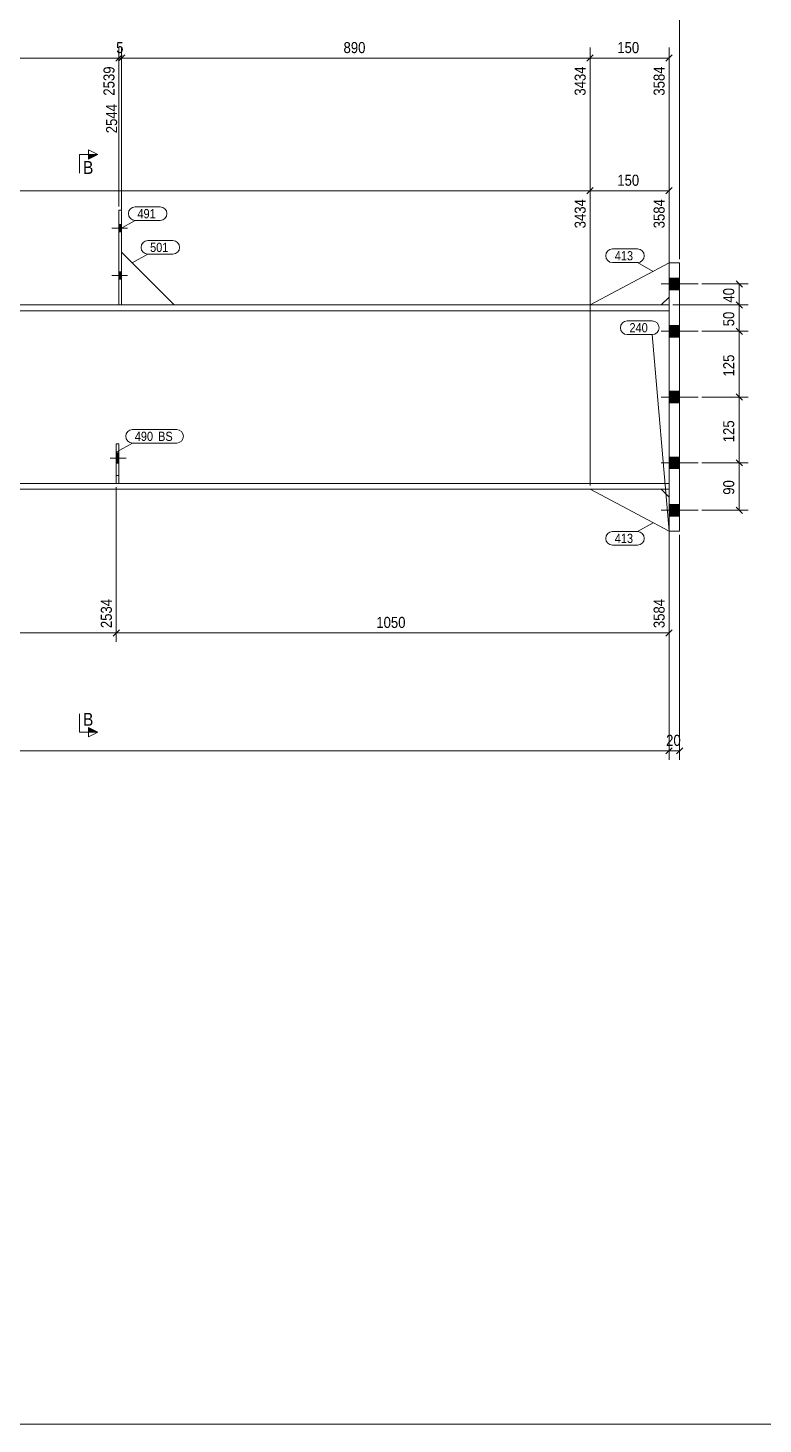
# Model space of a CAD drawing. Header units: millimetres. Extents: x 2 to 825, y 1 to 579.
# Drawn here: x 394.5 to 593.9, y 5 to 383.9 of the extents above; entities that cross this region are included whole.
import ezdxf

# ---------------------------------------------------------------- set-up
doc = ezdxf.new("R2010")
doc.units = ezdxf.units.MM
for name, pattern in [('XKITLINE00', [0]), ('XKITLINE01', [4, 1, -1, 1, -1]), ('XKITLINE02', [4, 2, -2])]:
    doc.linetypes.add(name, pattern=pattern)
for name, color, linetype, lineweight in [('Bolt', 3, 'Continuous', 0), ('Dimensions', 7, 'Continuous', 0), ('DrawingSheet', 5, 'Continuous', 0), ('Part', 2, 'Continuous', 0), ('PartMark', 7, 'Continuous', 0), ('Section', 6, 'Continuous', 0)]:
    doc.layers.add(name, color=color, linetype=linetype, lineweight=lineweight)
doc.styles.add('ARIAL', font='ARIAL.TTF')

# ---------------------------------------------------------------- blocks, each defined once
blk = doc.blocks.new('*A4')
at = {"layer": 'Bolt'}
blk.add_hatch(color=3, dxfattribs=at).paths.add_polyline_path([(419.15, 265.73), (418.44, 265.73), (418.44, 268.54), (419.15, 268.54)], flags=17)
at = {"layer": 'Bolt', "color": 3, "linetype": 'XKITLINE00', "lineweight": 0}
for p, q in [((421.08, 267.13), (416.79, 267.13)), ((419.15, 268.54), (418.44, 268.54)), ((419.15, 265.73), (418.44, 265.73))]:
    blk.add_line(p, q, dxfattribs=at)
blk = doc.blocks.new('*A7')
at = {"layer": 'Bolt', "color": 3, "linetype": 'XKITLINE02', "lineweight": 0}
for p, q in [((421.08, 267.13), (416.79, 267.13)), ((419.15, 268.54), (418.44, 268.54)), ((419.15, 265.73), (418.44, 265.73))]:
    blk.add_line(p, q, dxfattribs=at)
blk = doc.blocks.new('*A8')
at = {"layer": 'Bolt'}
for points in [[(419.15, 330.56), (419.86, 330.56), (419.86, 328.56), (419.15, 328.56)], [(419.15, 330.56), (419.86, 330.56), (419.86, 328.56), (419.15, 328.56)], [(419.15, 317.7), (419.86, 317.7), (419.86, 315.7), (419.15, 315.7)], [(419.15, 317.7), (419.86, 317.7), (419.86, 315.7), (419.15, 315.7)]]:
    blk.add_hatch(color=3, dxfattribs=at).paths.add_polyline_path(points, flags=17)
at = {"layer": 'Bolt', "color": 3, "linetype": 'XKITLINE00', "lineweight": 0}
for p, q in [((419.86, 330.56), (419.15, 330.56)), ((419.86, 330.56), (419.15, 330.56)), ((421.52, 329.56), (417.24, 329.56)), ((421.52, 329.56), (417.24, 329.56)), ((419.86, 328.56), (419.15, 328.56)), ((419.86, 328.56), (419.15, 328.56)), ((421.52, 316.7), (417.24, 316.7)), ((421.52, 316.7), (417.24, 316.7)), ((419.86, 317.7), (419.15, 317.7)), ((419.86, 317.7), (419.15, 317.7)), ((419.86, 315.7), (419.15, 315.7)), ((419.86, 315.7), (419.15, 315.7))]:
    blk.add_line(p, q, dxfattribs=at)
blk = doc.blocks.new('*A10')
at = {"layer": 'Bolt'}
for points in [[(571.28, 312.85), (568.42, 312.85), (568.42, 315.99), (571.28, 315.99)], [(571.28, 312.85), (568.42, 312.85), (568.42, 315.99), (571.28, 315.99)], [(571.28, 299.99), (568.42, 299.99), (568.42, 303.13), (571.28, 303.13)], [(571.28, 299.99), (568.42, 299.99), (568.42, 303.13), (571.28, 303.13)], [(571.28, 282.13), (568.42, 282.13), (568.42, 285.28), (571.28, 285.28)], [(571.28, 282.13), (568.42, 282.13), (568.42, 285.28), (571.28, 285.28)], [(571.28, 264.28), (568.42, 264.28), (568.42, 267.42), (571.28, 267.42)], [(571.28, 264.28), (568.42, 264.28), (568.42, 267.42), (571.28, 267.42)], [(571.28, 251.42), (568.42, 251.42), (568.42, 254.56), (571.28, 254.56)], [(571.28, 251.42), (568.42, 251.42), (568.42, 254.56), (571.28, 254.56)]]:
    blk.add_hatch(color=3, dxfattribs=at).paths.add_polyline_path(points, flags=17)
at = {"layer": 'Bolt', "color": 3, "linetype": 'XKITLINE00', "lineweight": 0}
for p, q in [((571.28, 315.99), (568.42, 315.99)), ((571.28, 315.99), (568.42, 315.99)), ((576.28, 314.42), (566.28, 314.42)), ((576.28, 314.42), (566.28, 314.42)), ((571.28, 312.85), (568.42, 312.85)), ((571.28, 312.85), (568.42, 312.85)), ((571.28, 303.13), (568.42, 303.13)), ((571.28, 303.13), (568.42, 303.13)), ((576.28, 301.56), (566.28, 301.56)), ((576.28, 301.56), (566.28, 301.56)), ((571.28, 299.99), (568.42, 299.99)), ((571.28, 299.99), (568.42, 299.99)), ((571.28, 285.28), (568.42, 285.28)), ((571.28, 285.28), (568.42, 285.28)), ((576.28, 283.7), (566.28, 283.7)), ((576.28, 283.7), (566.28, 283.7)), ((571.28, 282.13), (568.42, 282.13)), ((571.28, 282.13), (568.42, 282.13)), ((576.28, 265.85), (566.28, 265.85)), ((576.28, 265.85), (566.28, 265.85)), ((571.28, 267.42), (568.42, 267.42)), ((571.28, 267.42), (568.42, 267.42)), ((571.28, 264.28), (568.42, 264.28)), ((571.28, 264.28), (568.42, 264.28)), ((571.28, 254.56), (568.42, 254.56)), ((571.28, 254.56), (568.42, 254.56)), ((576.28, 252.99), (566.28, 252.99)), ((576.28, 252.99), (566.28, 252.99)), ((571.28, 251.42), (568.42, 251.42)), ((571.28, 251.42), (568.42, 251.42))]:
    blk.add_line(p, q, dxfattribs=at)
blk = doc.blocks.new('*A12')
at = {"layer": 'Part', "color": 2, "linetype": 'XKITLINE00', "lineweight": 0}
for p, q in [((568.42, 307.13), (61.56, 307.13)), ((568.42, 308.7), (61.72, 308.7)), ((56.45, 258.7), (568.42, 258.7)), ((568.42, 260.28), (56.62, 260.28))]:
    blk.add_line(p, q, dxfattribs=at)
at = {"layer": 'Part', "color": 7, "linetype": 'XKITLINE01', "lineweight": 0}
blk.add_line((568.42, 258.7), (568.42, 308.7), dxfattribs=at)
blk = doc.blocks.new('*A13')
at = {"layer": 'Part', "color": 2, "linetype": 'XKITLINE00', "lineweight": 0}
for p, q in [((568.42, 320.13), (546.99, 308.7)), ((566.28, 308.7), (568.42, 310.85))]:
    blk.add_line(p, q, dxfattribs=at)
at = {"layer": 'Part', "color": 7, "linetype": 'XKITLINE01', "lineweight": 0}
for p, q in [((568.42, 320.13), (568.42, 310.85)), ((546.99, 308.7), (566.28, 308.7))]:
    blk.add_line(p, q, dxfattribs=at)
blk = doc.blocks.new('*A14')
at = {"layer": 'Part', "color": 2, "linetype": 'XKITLINE00', "lineweight": 0}
for p, q in [((546.99, 258.7), (568.42, 247.28)), ((566.28, 258.7), (568.42, 256.56))]:
    blk.add_line(p, q, dxfattribs=at)
at = {"layer": 'Part', "color": 7, "linetype": 'XKITLINE01', "lineweight": 0}
for p, q in [((566.28, 258.7), (546.99, 258.7)), ((568.42, 256.56), (568.42, 247.28))]:
    blk.add_line(p, q, dxfattribs=at)
blk = doc.blocks.new('*A15')
at = {"layer": 'Part', "color": 2, "linetype": 'XKITLINE00', "lineweight": 0}
for p, q in [((418.44, 260.28), (418.44, 270.99)), ((418.44, 270.99), (419.15, 270.99)), ((419.15, 270.99), (419.15, 260.28))]:
    blk.add_line(p, q, dxfattribs=at)
at = {"layer": 'Part', "color": 7, "linetype": 'XKITLINE01', "lineweight": 0}
for p, q in [((418.44, 262.42), (419.15, 262.42)), ((419.15, 260.28), (418.44, 260.28))]:
    blk.add_line(p, q, dxfattribs=at)
blk = doc.blocks.new('*A19')
at = {"layer": 'Part', "color": 7, "linetype": 'XKITLINE01', "lineweight": 0}
for p, q in [((418.44, 270.99), (418.44, 260.28)), ((419.15, 270.99), (418.44, 270.99)), ((419.15, 260.28), (419.15, 270.99)), ((418.44, 262.42), (419.15, 262.42)), ((418.44, 260.28), (419.15, 260.28))]:
    blk.add_line(p, q, dxfattribs=at)
blk = doc.blocks.new('*A20')
at = {"layer": 'Part', "color": 2, "linetype": 'XKITLINE00', "lineweight": 0}
blk.add_line((434.15, 308.7), (419.86, 322.99), dxfattribs=at)
at = {"layer": 'Part', "color": 7, "linetype": 'XKITLINE01', "lineweight": 0}
for p, q in [((419.86, 322.99), (419.86, 308.7)), ((419.86, 308.7), (434.15, 308.7))]:
    blk.add_line(p, q, dxfattribs=at)
blk = doc.blocks.new('*A21')
at = {"layer": 'Part', "color": 2, "linetype": 'XKITLINE00', "lineweight": 0}
for p, q in [((419.86, 334.42), (419.15, 334.42)), ((419.15, 334.42), (419.15, 308.7)), ((419.86, 308.7), (419.86, 334.42))]:
    blk.add_line(p, q, dxfattribs=at)
at = {"layer": 'Part', "color": 7, "linetype": 'XKITLINE01', "lineweight": 0}
blk.add_line((419.15, 308.7), (419.86, 308.7), dxfattribs=at)
blk = doc.blocks.new('*A24')
at = {"layer": 'Part', "color": 2, "linetype": 'XKITLINE00', "lineweight": 0}
for p, q in [((571.28, 320.13), (568.42, 320.13)), ((568.42, 320.13), (568.42, 247.28)), ((571.28, 247.28), (571.28, 320.13)), ((568.42, 247.28), (571.28, 247.28))]:
    blk.add_line(p, q, dxfattribs=at)
blk = doc.blocks.new('*A65')
at = {"layer": 'DrawingSheet', "color": 5, "linetype": 'XKITLINE00', "lineweight": 0}
blk.add_line((5, 5), (825, 5), dxfattribs=at)
blk = doc.blocks.new('*A74')
at = {"layer": 'Dimensions', "color": 7, "linetype": 'XKITLINE00', "lineweight": 0}
blk.add_line((571.28, 321.13), (571.28, 402.56), dxfattribs=at)
blk = doc.blocks.new('*A81')
at = {"layer": 'Dimensions', "color": 7, "linetype": 'XKITLINE00', "lineweight": 0}
for p, q in [((577.28, 265.85), (589.85, 265.85)), ((586.6, 266.7), (588.3, 265)), ((587.45, 252.99), (587.45, 265.85)), ((577.28, 252.99), (589.85, 252.99)), ((586.6, 253.84), (588.3, 252.14))]:
    blk.add_line(p, q, dxfattribs=at)
at = {"layer": 'Dimensions', "color": 3}
for p in [(587.45, 265.85), (587.45, 252.99)]:
    blk.add_point(p, dxfattribs=at)
at = {"layer": 'Dimensions', "color": 3, "style": 'ARIAL', "width": 0.85}
blk.add_text('90', height=3, rotation=90.0002, dxfattribs=at).set_placement((586.1, 257.19))
blk = doc.blocks.new('*A82')
at = {"layer": 'Dimensions', "color": 7, "linetype": 'XKITLINE00', "lineweight": 0}
for p, q in [((586.6, 284.55), (588.3, 282.86)), ((577.28, 283.7), (589.85, 283.7)), ((587.45, 265.85), (587.45, 283.7)), ((577.28, 265.85), (589.85, 265.85)), ((586.6, 266.7), (588.3, 265))]:
    blk.add_line(p, q, dxfattribs=at)
at = {"layer": 'Dimensions', "color": 3}
for p in [(587.45, 283.7), (587.45, 265.85)]:
    blk.add_point(p, dxfattribs=at)
at = {"layer": 'Dimensions', "color": 3, "style": 'ARIAL', "width": 0.85}
blk.add_text('125', height=3, rotation=90.0002, dxfattribs=at).set_placement((586.1, 271.44))
blk = doc.blocks.new('*A83')
at = {"layer": 'Dimensions', "color": 7, "linetype": 'XKITLINE00', "lineweight": 0}
for p, q in [((577.28, 301.56), (589.85, 301.56)), ((586.6, 302.41), (588.3, 300.71)), ((587.45, 283.7), (587.45, 301.56)), ((586.6, 284.55), (588.3, 282.86)), ((577.28, 283.7), (589.85, 283.7))]:
    blk.add_line(p, q, dxfattribs=at)
at = {"layer": 'Dimensions', "color": 3}
for p in [(587.45, 301.56), (587.45, 283.7)]:
    blk.add_point(p, dxfattribs=at)
at = {"layer": 'Dimensions', "color": 3, "style": 'ARIAL', "width": 0.85}
blk.add_text('125', height=3, rotation=90.0002, dxfattribs=at).set_placement((586.1, 289.29))
blk = doc.blocks.new('*A84')
at = {"layer": 'Dimensions', "color": 7, "linetype": 'XKITLINE00', "lineweight": 0}
for p, q in [((569.42, 308.7), (589.85, 308.7)), ((586.6, 309.55), (588.3, 307.86)), ((587.45, 301.56), (587.45, 308.7)), ((577.28, 301.56), (589.85, 301.56)), ((586.6, 302.41), (588.3, 300.71))]:
    blk.add_line(p, q, dxfattribs=at)
at = {"layer": 'Dimensions', "color": 3}
for p in [(587.45, 308.7), (587.45, 301.56)]:
    blk.add_point(p, dxfattribs=at)
at = {"layer": 'Dimensions', "color": 3, "style": 'ARIAL', "width": 0.85}
blk.add_text('50', height=3, rotation=90.0002, dxfattribs=at).set_placement((586.1, 302.91))
blk = doc.blocks.new('*A85')
at = {"layer": 'Dimensions', "color": 7, "linetype": 'XKITLINE00', "lineweight": 0}
for p, q in [((586.6, 315.27), (588.3, 313.57)), ((577.28, 314.42), (589.85, 314.42)), ((587.45, 308.7), (587.45, 314.42)), ((569.42, 308.7), (589.85, 308.7)), ((586.6, 309.55), (588.3, 307.86))]:
    blk.add_line(p, q, dxfattribs=at)
at = {"layer": 'Dimensions', "color": 3}
for p in [(587.45, 314.42), (587.45, 308.7)]:
    blk.add_point(p, dxfattribs=at)
at = {"layer": 'Dimensions', "color": 3, "style": 'ARIAL', "width": 0.85}
blk.add_text('40', height=3, rotation=90.0002, dxfattribs=at).set_placement((586.1, 309.34))
blk = doc.blocks.new('*A87')
at = {"layer": 'PartMark', "color": 7, "linetype": 'XKITLINE00', "lineweight": 0}
for p, q in [((427.01, 326.18), (433.77, 326.18)), ((422.76, 320.09), (427.01, 322.48)), ((427.01, 322.48), (433.77, 322.48))]:
    blk.add_line(p, q, dxfattribs=at)
for centre, start, end in [((427.01, 324.33), 90, 270), ((433.77, 324.33), 270, 90)]:
    blk.add_arc(centre, 1.85, start, end, dxfattribs=at)
at = {"layer": 'PartMark', "color": 3, "style": 'ARIAL', "width": 0.85}
blk.add_text('501', height=2.5, dxfattribs=at).set_placement((427.61, 323.08))
blk = doc.blocks.new('*A88')
at = {"layer": 'PartMark', "color": 7, "linetype": 'XKITLINE00', "lineweight": 0}
for p, q in [((423.58, 335.33), (430.34, 335.33)), ((419.34, 329.23), (423.58, 331.63)), ((423.58, 331.63), (430.34, 331.63))]:
    blk.add_line(p, q, dxfattribs=at)
for centre, start, end in [((423.58, 333.48), 90, 270), ((430.34, 333.48), 270, 90)]:
    blk.add_arc(centre, 1.85, start, end, dxfattribs=at)
at = {"layer": 'PartMark', "color": 3, "style": 'ARIAL', "width": 0.85}
blk.add_text('491', height=2.5, dxfattribs=at).set_placement((424.18, 332.23))
blk = doc.blocks.new('*A91')
at = {"layer": 'PartMark', "color": 7, "linetype": 'XKITLINE00', "lineweight": 0}
for p, q in [((557.08, 304.37), (563.84, 304.37)), ((557.08, 300.67), (563.84, 300.67)), ((568.42, 247.28), (563.84, 300.67))]:
    blk.add_line(p, q, dxfattribs=at)
for centre, start, end in [((557.08, 302.52), 90, 270), ((563.84, 302.52), 270, 90)]:
    blk.add_arc(centre, 1.85, start, end, dxfattribs=at)
at = {"layer": 'PartMark', "color": 3, "style": 'ARIAL', "width": 0.85}
blk.add_text('240', height=2.5, dxfattribs=at).set_placement((557.68, 301.27))
blk = doc.blocks.new('*A93')
at = {"layer": 'PartMark', "color": 7, "linetype": 'XKITLINE00', "lineweight": 0}
for p, q in [((553.09, 323.9), (559.85, 323.9)), ((553.09, 320.2), (559.85, 320.2)), ((564.09, 317.8), (559.85, 320.2))]:
    blk.add_line(p, q, dxfattribs=at)
for centre, start, end in [((553.09, 322.05), 90, 270), ((559.85, 322.05), 270, 90)]:
    blk.add_arc(centre, 1.85, start, end, dxfattribs=at)
at = {"layer": 'PartMark', "color": 3, "style": 'ARIAL', "width": 0.85}
blk.add_text('413', height=2.5, dxfattribs=at).set_placement((553.69, 320.8))
blk = doc.blocks.new('*A94')
at = {"layer": 'PartMark', "color": 7, "linetype": 'XKITLINE00', "lineweight": 0}
for p, q in [((553.09, 247.21), (559.85, 247.21)), ((564.09, 249.6), (559.85, 247.21)), ((553.09, 243.51), (559.85, 243.51))]:
    blk.add_line(p, q, dxfattribs=at)
for centre, start, end in [((553.09, 245.36), 90, 270), ((559.85, 245.36), 270, 90)]:
    blk.add_arc(centre, 1.85, start, end, dxfattribs=at)
at = {"layer": 'PartMark', "color": 3, "style": 'ARIAL', "width": 0.85}
blk.add_text('413', height=2.5, dxfattribs=at).set_placement((553.69, 244.11))
blk = doc.blocks.new('*A97')
at = {"layer": 'PartMark', "color": 7, "linetype": 'XKITLINE00', "lineweight": 0}
for p, q in [((422.86, 274.9), (434.82, 274.9)), ((418.62, 268.8), (422.86, 271.2)), ((422.86, 271.2), (434.82, 271.2))]:
    blk.add_line(p, q, dxfattribs=at)
for centre, start, end in [((422.86, 273.05), 90, 270), ((434.82, 273.05), 270, 90)]:
    blk.add_arc(centre, 1.85, start, end, dxfattribs=at)
at = {"layer": 'PartMark', "color": 3, "style": 'ARIAL', "width": 0.85}
for s, p in [('490', (423.46, 271.8)), ('BS', (429.78, 271.8))]:
    blk.add_text(s, height=2.5, dxfattribs=at).set_placement(p)
blk = doc.blocks.new('*A100')
at = {"layer": 'Section'}
for points in [[(410.94, 349.51), (413.44, 349.51), (410.94, 348.26)], [(410.94, 193.99), (413.44, 192.74), (410.94, 192.74)]]:
    blk.add_hatch(color=3, dxfattribs=at).paths.add_polyline_path(points, flags=17)
at = {"layer": 'Section', "color": 1, "linetype": 'XKITLINE00', "lineweight": 0}
for p, q in [((408.44, 349.51), (408.44, 344.51)), ((408.44, 349.51), (413.44, 349.51)), ((408.44, 192.74), (408.44, 197.74)), ((408.44, 192.74), (413.44, 192.74))]:
    blk.add_line(p, q, dxfattribs=at)
at = {"layer": 'Section', "color": 3, "linetype": 'XKITLINE00', "lineweight": 0}
for p, q in [((410.94, 348.26), (410.94, 350.76)), ((410.94, 350.76), (413.44, 349.51)), ((413.44, 349.51), (410.94, 348.26)), ((413.44, 192.74), (410.94, 193.99)), ((410.94, 193.99), (410.94, 191.49)), ((413.44, 192.74), (410.94, 191.49))]:
    blk.add_line(p, q, dxfattribs=at)
at = {"layer": 'Section', "color": 7, "style": 'ARIAL', "width": 0.85}
for p in [(409.44, 344.26), (409.44, 194.49)]:
    blk.add_text('B', height=3.5, dxfattribs=at).set_placement(p)
blk = doc.blocks.new('*A103')
at = {"layer": 'Dimensions', "color": 7, "linetype": 'XKITLINE00', "lineweight": 0}
for p, q in [((568.42, 257.7), (568.42, 185.3)), ((56.45, 187.7), (568.42, 187.7)), ((569.27, 188.55), (567.57, 186.86))]:
    blk.add_line(p, q, dxfattribs=at)
at = {"layer": 'Dimensions', "color": 3}
blk.add_point((568.42, 187.7), dxfattribs=at)
blk = doc.blocks.new('*A104')
at = {"layer": 'Dimensions', "color": 7, "linetype": 'XKITLINE00', "lineweight": 0}
for p, q in [((568.42, 257.7), (568.42, 185.3)), ((571.28, 246.28), (571.28, 185.3)), ((569.27, 188.55), (567.57, 186.86)), ((568.42, 187.7), (571.28, 187.7)), ((572.13, 188.55), (570.43, 186.86))]:
    blk.add_line(p, q, dxfattribs=at)
at = {"layer": 'Dimensions', "color": 3}
for p in [(568.42, 187.7), (571.28, 187.7)]:
    blk.add_point(p, dxfattribs=at)
at = {"layer": 'Dimensions', "color": 3, "style": 'ARIAL', "width": 0.85}
blk.add_text('20', height=3, dxfattribs=at).set_placement((567.62, 189.05))
blk = doc.blocks.new('*A105')
at = {"layer": 'Dimensions', "color": 7, "linetype": 'XKITLINE00', "lineweight": 0}
for p, q in [((546.99, 259.7), (546.99, 342.55)), ((56.45, 339.7), (546.99, 339.7)), ((547.84, 340.55), (546.14, 338.86))]:
    blk.add_line(p, q, dxfattribs=at)
at = {"layer": 'Dimensions', "color": 3}
blk.add_point((546.99, 339.7), dxfattribs=at)
at = {"layer": 'Dimensions', "color": 3, "style": 'ARIAL', "width": 0.85}
blk.add_text('3434', height=3, rotation=90.0002, dxfattribs=at).set_placement((545.79, 329.5))
blk = doc.blocks.new('*A106')
at = {"layer": 'Dimensions', "color": 7, "linetype": 'XKITLINE00', "lineweight": 0}
for p, q in [((546.99, 259.7), (546.99, 342.55)), ((568.42, 309.7), (568.42, 342.55)), ((547.84, 340.55), (546.14, 338.86)), ((546.99, 339.7), (568.42, 339.7)), ((569.27, 340.55), (567.57, 338.86))]:
    blk.add_line(p, q, dxfattribs=at)
at = {"layer": 'Dimensions', "color": 3}
for p in [(546.99, 339.7), (568.42, 339.7)]:
    blk.add_point(p, dxfattribs=at)
at = {"layer": 'Dimensions', "color": 3, "style": 'ARIAL', "width": 0.85}
blk.add_text('150', height=3, dxfattribs=at).set_placement((554.37, 341.05))
blk.add_text('3584', height=3, rotation=90.0002, dxfattribs=at).set_placement((567.22, 329.5))
blk = doc.blocks.new('*A108')
at = {"layer": 'Dimensions', "color": 7, "linetype": 'XKITLINE00', "lineweight": 0}
for p, q in [((418.44, 259.28), (418.44, 217.3)), ((232.72, 241.2), (232.72, 217.3)), ((233.57, 220.55), (231.87, 218.86)), ((419.28, 220.55), (417.59, 218.86)), ((232.72, 219.7), (418.44, 219.7))]:
    blk.add_line(p, q, dxfattribs=at)
at = {"layer": 'Dimensions', "color": 3}
for p in [(232.72, 219.7), (418.44, 219.7)]:
    blk.add_point(p, dxfattribs=at)
at = {"layer": 'Dimensions', "color": 3, "style": 'ARIAL', "width": 0.85}
blk.add_text('2534', height=3, rotation=90.0002, dxfattribs=at).set_placement((417.24, 221))
blk.add_text('1300', height=3, dxfattribs=at).set_placement((321.13, 221.05))
blk = doc.blocks.new('*A109')
at = {"layer": 'Dimensions', "color": 7, "linetype": 'XKITLINE00', "lineweight": 0}
for p, q in [((418.44, 259.28), (418.44, 217.3)), ((568.42, 257.7), (568.42, 217.3)), ((419.28, 220.55), (417.59, 218.86)), ((569.27, 220.55), (567.57, 218.86)), ((418.44, 219.7), (568.42, 219.7))]:
    blk.add_line(p, q, dxfattribs=at)
at = {"layer": 'Dimensions', "color": 3}
for p in [(418.44, 219.7), (568.42, 219.7)]:
    blk.add_point(p, dxfattribs=at)
at = {"layer": 'Dimensions', "color": 3, "style": 'ARIAL', "width": 0.85}
blk.add_text('3584', height=3, rotation=90.0002, dxfattribs=at).set_placement((567.22, 221))
blk.add_text('1050', height=3, dxfattribs=at).set_placement((488.98, 221.05))
blk = doc.blocks.new('*A112')
at = {"layer": 'Dimensions', "color": 7, "linetype": 'XKITLINE00', "lineweight": 0}
for p, q in [((235, 376.55), (233.3, 374.86)), ((234.15, 323.99), (234.15, 378.55)), ((234.15, 375.7), (419.15, 375.7)), ((420, 376.55), (418.3, 374.86)), ((419.15, 335.42), (419.15, 378.55))]:
    blk.add_line(p, q, dxfattribs=at)
at = {"layer": 'Dimensions', "color": 3}
for p in [(234.15, 375.7), (419.15, 375.7)]:
    blk.add_point(p, dxfattribs=at)
at = {"layer": 'Dimensions', "color": 3, "style": 'ARIAL', "width": 0.85}
blk.add_text('1295', height=3, dxfattribs=at).set_placement((322.2, 377.05))
blk.add_text('2539', height=3, rotation=90.0002, dxfattribs=at).set_placement((417.95, 365.5))
blk = doc.blocks.new('*A113')
at = {"layer": 'Dimensions', "color": 7, "linetype": 'XKITLINE00', "lineweight": 0}
for p, q in [((420, 376.55), (418.3, 374.86)), ((420.71, 376.55), (419.02, 374.86)), ((419.15, 335.42), (419.15, 378.55)), ((419.15, 375.7), (419.86, 375.7)), ((419.86, 323.99), (419.86, 378.55))]:
    blk.add_line(p, q, dxfattribs=at)
at = {"layer": 'Dimensions', "color": 3}
for p in [(419.15, 375.7), (419.86, 375.7)]:
    blk.add_point(p, dxfattribs=at)
at = {"layer": 'Dimensions', "color": 3, "style": 'ARIAL', "width": 0.85}
blk.add_text('5', height=3, dxfattribs=at).set_placement((418.4, 377.05))
blk.add_text('2544', height=3, rotation=90.0002, dxfattribs=at).set_placement((418.66, 355.3))
blk = doc.blocks.new('*A114')
at = {"layer": 'Dimensions', "color": 7, "linetype": 'XKITLINE00', "lineweight": 0}
for p, q in [((420.71, 376.55), (419.02, 374.86)), ((419.86, 323.99), (419.86, 378.55)), ((419.86, 375.7), (546.99, 375.7)), ((547.84, 376.55), (546.14, 374.86)), ((546.99, 259.7), (546.99, 378.55))]:
    blk.add_line(p, q, dxfattribs=at)
at = {"layer": 'Dimensions', "color": 3}
for p in [(419.86, 375.7), (546.99, 375.7)]:
    blk.add_point(p, dxfattribs=at)
at = {"layer": 'Dimensions', "color": 3, "style": 'ARIAL', "width": 0.85}
blk.add_text('890', height=3, dxfattribs=at).set_placement((480.09, 377.05))
blk.add_text('3434', height=3, rotation=90.0002, dxfattribs=at).set_placement((545.79, 365.5))
blk = doc.blocks.new('*A115')
at = {"layer": 'Dimensions', "color": 7, "linetype": 'XKITLINE00', "lineweight": 0}
for p, q in [((547.84, 376.55), (546.14, 374.86)), ((546.99, 259.7), (546.99, 378.55)), ((546.99, 375.7), (568.42, 375.7)), ((569.27, 376.55), (567.57, 374.86)), ((568.42, 309.7), (568.42, 378.55))]:
    blk.add_line(p, q, dxfattribs=at)
at = {"layer": 'Dimensions', "color": 3}
for p in [(546.99, 375.7), (568.42, 375.7)]:
    blk.add_point(p, dxfattribs=at)
at = {"layer": 'Dimensions', "color": 3, "style": 'ARIAL', "width": 0.85}
blk.add_text('150', height=3, dxfattribs=at).set_placement((554.37, 377.05))
blk.add_text('3584', height=3, rotation=90.0002, dxfattribs=at).set_placement((567.22, 365.5))

msp = doc.modelspace()

# ---------------------------------------------------------------- block references
at = {"lineweight": 0}
for name in ['*A65', '*A74', '*A112', '*A113', '*A114', '*A115', '*A100', '*A105', '*A106', '*A21', '*A88', '*A8', '*A87', '*A20', '*A93', '*A13', '*A24', '*A10', '*A85', '*A84', '*A91', '*A83', '*A82', '*A97', '*A15', '*A19', '*A4', '*A7', '*A81', '*A103', '*A108', '*A109', '*A14', '*A104', '*A94']:
    msp.add_blockref(name, (0, 0), dxfattribs=at)
at = {"layer": 'Part', "lineweight": 0}
msp.add_blockref('*A12', (0, 0), dxfattribs=at)

doc.saveas('drawing.dxf')
